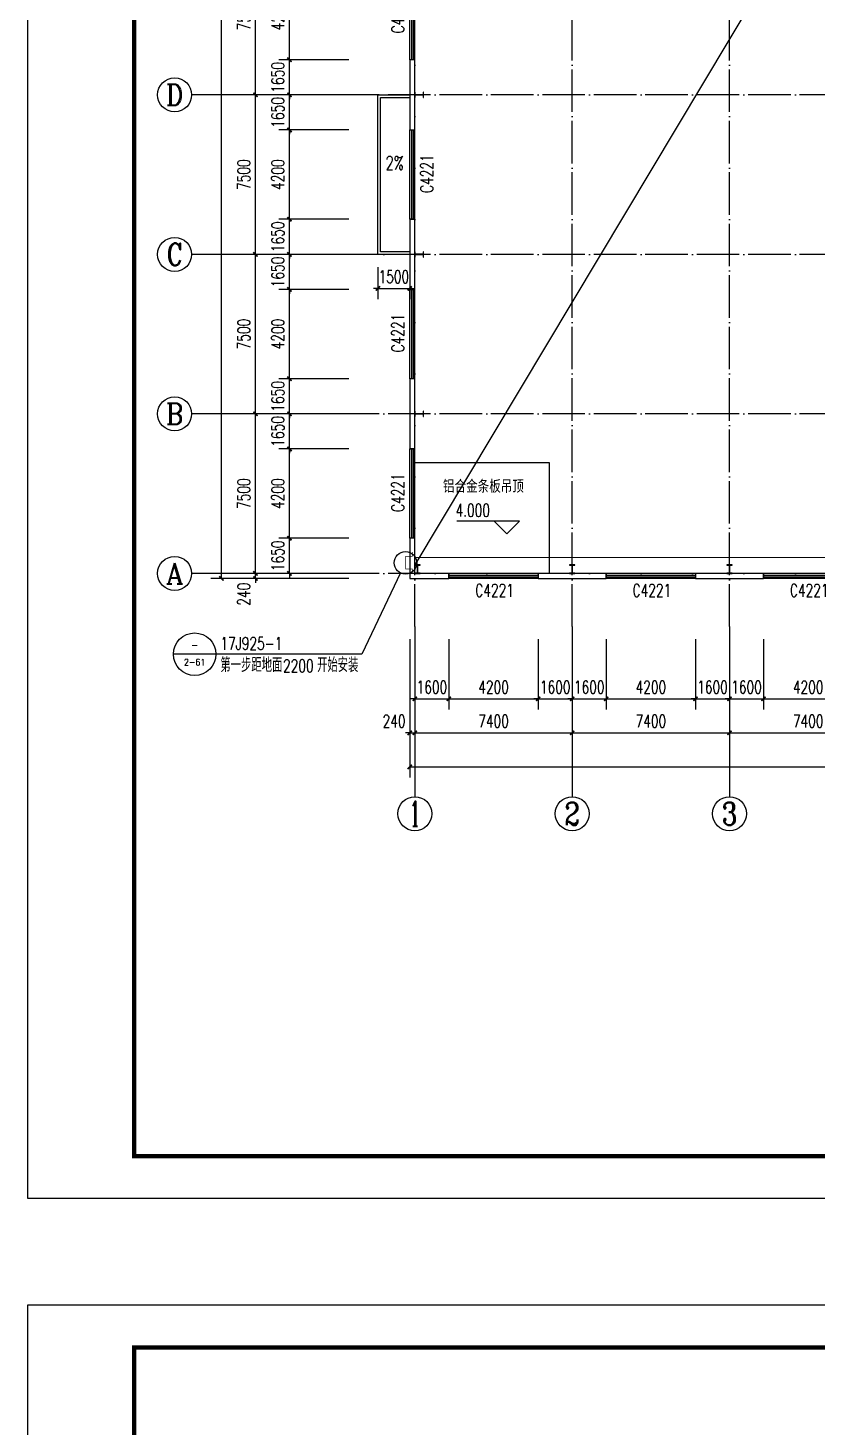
# Model space of a CAD drawing. Extents: x 13276711 to 13543385, y -848943 to -68012.
# Drawn here: x 13328185 to 13365302, y -453583 to -387798 of the extents above; entities that cross this region are included whole.
import ezdxf
from ezdxf.enums import TextEntityAlignment as Align

# ---------------------------------------------------------------- set-up
doc = ezdxf.new("R2010")
doc.units = 0
doc.header["$LTSCALE"] = 1000
doc.header["$MEASUREMENT"] = 0
doc.linetypes.add('DASH', pattern=[0.35, 0.25, -0.1])
doc.linetypes.add('DOTE', pattern=[2.42, 2, -0.2, 0.02, -0.2])
for name, color, linetype in [('AXIS', 3, 'Continuous'), ('AXIS_TEXT', 7, 'Continuous'), ('COLUMN', 2, 'Continuous'), ('DIM_ELEV', 3, 'Continuous'), ('DIM_LEAD', 3, 'Continuous'), ('DIM_SYMB', 3, 'Continuous'), ('DOTE', 1, 'DOTE'), ('PUB_DIM', 3, 'Continuous'), ('PUB_TEXT', 7, 'Continuous'), ('TK', 4, 'Continuous'), ('WALL-PARAPET', 6, 'Continuous'), ('WINDOW', 4, 'Continuous'), ('WINDOW_TEXT', 7, 'Continuous')]:
    doc.layers.add(name, color=color, linetype=linetype)
doc.styles.add('_TCH_AXIS', font='COMPLEX', dxfattribs={"bigfont": 'GBCBIG'})
doc.styles.add('_TCH_DIM', font='SIMPLEX', dxfattribs={"bigfont": 'GBCBIG'})
doc.styles.add('_TCH_DIM_T3', font='SIMPLEX', dxfattribs={"width": 0.705882, "bigfont": 'GBCBIG'})
doc.styles.add('_TCH_WINDOW', font='SIMPLEX', dxfattribs={"height": 3.5, "bigfont": 'GBCBIG'})
doc.styles.add('COMPLEX', font='COMPLEX')
doc.styles.add('TK-LG-B', font='', dxfattribs={"width": 0.75})
doc.styles.get('TK-LG-B').set_extended_font_data('SimSun')
doc.dimstyles.new('_TCH_ARCH&&200', dxfattribs={"dimtxt": 595, "dimasz": 200, "dimexe": 500, "dimexo": 600, "dimgap": 252.5, "dimtad": 1, "dimdec": 0, "dimzin": 0, "dimdsep": 46, "dimtxsty": '_TCH_DIM_T3', "dimblk": 'ARCHTICK', "dimcen": 0.09, "dimclrt": 7, "dimazin": 2, "dimtfac": 1, "dimtdec": 0, "dimtix": 1, "dimtmove": 2, "dimatfit": 3, "dimfxl": 0, "dimtolj": 1, "dimtzin": 0, "dimarcsym": 0})

# ---------------------------------------------------------------- blocks, each defined once
blk = doc.blocks.new('A$C797E1D2B')
at = {"layer": 'COLUMN'}
h = blk.add_hatch(color=256, dxfattribs=at)
h.paths.add_polyline_path([(125, 400), (250, 400), (250, 388), (130, 388), (130, 200), (125, 200)])
h.paths.add_polyline_path([(0, 400), (125, 400), (125, 200), (120, 200), (120, 388), (0, 388)])
h.paths.add_polyline_path([(0, 12), (120, 12), (120, 200), (125, 200), (125, 0), (0, 0)])
h.paths.add_polyline_path([(125, 200), (130, 200), (130, 12), (250, 12), (250, 0), (125, 0)])
blk.add_lwpolyline([(250, 0), (250, 12), (130, 12), (130, 388), (250, 388), (250, 400), (0, 400), (0, 388), (120, 388), (120, 12), (0, 12), (0, 0)], close=True, dxfattribs=at)
blk = doc.blocks.new('GeYuanFrame_77864667', base_point=(20.09, 4.53))
at = {"layer": 'TK'}
blk.add_lwpolyline([(20.09, 4.53), (20.09, 598.53), (1071.09, 598.53), (1071.09, 4.53)], close=True, dxfattribs=at)
at = {"layer": 'TK', "const_width": 1}
blk.add_lwpolyline([(45.09, 588.53), (1061.09, 588.53), (1061.09, 14.53), (45.09, 14.53)], close=True, dxfattribs=at)
blk = doc.blocks.new('GeYuanFrame_38556713', base_point=(20.09, 4.53))
at = {"layer": 'TK'}
blk.add_lwpolyline([(20.09, 4.53), (20.09, 598.53), (1071.09, 598.53), (1071.09, 4.53)], close=True, dxfattribs=at)
at = {"layer": 'TK', "const_width": 1}
blk.add_lwpolyline([(45.09, 588.53), (1061.09, 588.53), (1061.09, 14.53), (45.09, 14.53)], close=True, dxfattribs=at)
blk = doc.blocks.new('$TCHSYS$WIN2D')
for p, q in [((-0.5, 0.5), (0.5, 0.5)), ((-0.5, 0.5), (-0.5, -0.5)), ((0.5, 0.5), (0.5, -0.5)), ((0.5, 0.167), (-0.5, 0.167)), ((0.5, -0.167), (-0.5, -0.167)), ((-0.5, -0.5), (0.5, -0.5))]:
    blk.add_line(p, q)
blk = doc.blocks.new('_AXISO')
blk.add_circle((0, 0), 0.5)
at = {"layer": 'AXIS_TEXT', "style": 'COMPLEX', "width": 1.041667}
blk.add_attdef('A', text='', height=0.56, dxfattribs=at).set_placement((-0.25, -0.28), (0.25, -0.28), align=Align.FIT)
blk = doc.blocks.new('_ArchTick')
at = {"color": 0, "linetype": 'ByBlock', "const_width": 0.4}
blk.add_lwpolyline([(-0.5, -0.5), (0.5, 0.5)], dxfattribs=at)
blk = doc.blocks.new('*D172')
at = {"layer": 'AXIS', "color": 0, "lineweight": -2}
for p, q in [((13346145, -416543), (13346145, -423043)), ((13509425, -416543), (13509425, -423043)), ((13346145, -422543), (13509425, -422543))]:
    blk.add_line(p, q, dxfattribs=at)
at = {"layer": 'Defpoints', "color": 0}
for p in [(13346145, -415943), (13509425, -415943), (13509425, -422543)]:
    blk.add_point(p, dxfattribs=at)
at = {"layer": 'AXIS', "color": 0, "lineweight": -2, "xscale": 200, "yscale": 200, "zscale": 200, "rotation": 180}
blk.add_blockref('_ArchTick', (13346145, -422543), dxfattribs=at)
at = {"layer": 'AXIS', "color": 0, "lineweight": -2, "xscale": 200, "yscale": 200, "zscale": 200}
blk.add_blockref('_ArchTick', (13509425, -422543), dxfattribs=at)
at = {"layer": 'AXIS', "color": 7, "insert": (13427785, -421993), "char_height": 595, "attachment_point": 5, "style": '_TCH_DIM_T3'}
blk.add_mtext('\\A1;163280', dxfattribs=at)
blk = doc.blocks.new('*D173')
at = {"layer": 'AXIS', "color": 0, "lineweight": -2}
for p, q in [((13346145, -416543), (13346145, -421443)), ((13346385, -416543), (13346385, -421443)), ((13346145, -420943), (13345945, -420943)), ((13346145, -420943), (13346385, -420943)), ((13346385, -420943), (13346585, -420943))]:
    blk.add_line(p, q, dxfattribs=at)
at = {"layer": 'Defpoints', "color": 0}
for p in [(13346145, -415943), (13346385, -415943), (13346385, -420943)]:
    blk.add_point(p, dxfattribs=at)
at = {"layer": 'AXIS', "color": 0, "lineweight": -2, "xscale": 200, "yscale": 200, "zscale": 200}
blk.add_blockref('_ArchTick', (13346145, -420943), dxfattribs=at)
at = {"layer": 'AXIS', "color": 0, "lineweight": -2, "xscale": 200, "yscale": 200, "zscale": 200, "rotation": 180}
blk.add_blockref('_ArchTick', (13346385, -420943), dxfattribs=at)
at = {"layer": 'AXIS', "color": 7, "insert": (13345405, -420393), "char_height": 595, "attachment_point": 5, "style": '_TCH_DIM_T3'}
blk.add_mtext('\\A1;240', dxfattribs=at)
blk = doc.blocks.new('*D174')
at = {"layer": 'AXIS', "color": 0, "lineweight": -2}
for p, q in [((13346385, -416543), (13346385, -421443)), ((13353785, -416543), (13353785, -421443)), ((13346385, -420943), (13353785, -420943))]:
    blk.add_line(p, q, dxfattribs=at)
at = {"layer": 'Defpoints', "color": 0}
for p in [(13346385, -415943), (13353785, -415943), (13353785, -420943)]:
    blk.add_point(p, dxfattribs=at)
at = {"layer": 'AXIS', "color": 0, "lineweight": -2, "xscale": 200, "yscale": 200, "zscale": 200, "rotation": 180}
blk.add_blockref('_ArchTick', (13346385, -420943), dxfattribs=at)
at = {"layer": 'AXIS', "color": 0, "lineweight": -2, "xscale": 200, "yscale": 200, "zscale": 200}
blk.add_blockref('_ArchTick', (13353785, -420943), dxfattribs=at)
at = {"layer": 'AXIS', "color": 7, "insert": (13350085, -420393), "char_height": 595, "attachment_point": 5, "style": '_TCH_DIM_T3'}
blk.add_mtext('\\A1;7400', dxfattribs=at)
blk = doc.blocks.new('*D175')
at = {"layer": 'AXIS', "color": 0, "lineweight": -2}
for p, q in [((13353785, -416543), (13353785, -421443)), ((13361185, -416543), (13361185, -421443)), ((13353785, -420943), (13361185, -420943))]:
    blk.add_line(p, q, dxfattribs=at)
at = {"layer": 'Defpoints', "color": 0}
for p in [(13353785, -415943), (13361185, -415943), (13361185, -420943)]:
    blk.add_point(p, dxfattribs=at)
at = {"layer": 'AXIS', "color": 0, "lineweight": -2, "xscale": 200, "yscale": 200, "zscale": 200, "rotation": 180}
blk.add_blockref('_ArchTick', (13353785, -420943), dxfattribs=at)
at = {"layer": 'AXIS', "color": 0, "lineweight": -2, "xscale": 200, "yscale": 200, "zscale": 200}
blk.add_blockref('_ArchTick', (13361185, -420943), dxfattribs=at)
at = {"layer": 'AXIS', "color": 7, "insert": (13357485, -420393), "char_height": 595, "attachment_point": 5, "style": '_TCH_DIM_T3'}
blk.add_mtext('\\A1;7400', dxfattribs=at)
blk = doc.blocks.new('*D176')
at = {"layer": 'AXIS', "color": 0, "lineweight": -2}
for p, q in [((13361185, -416543), (13361185, -421443)), ((13368585, -416543), (13368585, -421443)), ((13361185, -420943), (13368585, -420943))]:
    blk.add_line(p, q, dxfattribs=at)
at = {"layer": 'Defpoints', "color": 0}
for p in [(13361185, -415943), (13368585, -415943), (13368585, -420943)]:
    blk.add_point(p, dxfattribs=at)
at = {"layer": 'AXIS', "color": 0, "lineweight": -2, "xscale": 200, "yscale": 200, "zscale": 200, "rotation": 180}
blk.add_blockref('_ArchTick', (13361185, -420943), dxfattribs=at)
at = {"layer": 'AXIS', "color": 0, "lineweight": -2, "xscale": 200, "yscale": 200, "zscale": 200}
blk.add_blockref('_ArchTick', (13368585, -420943), dxfattribs=at)
at = {"layer": 'AXIS', "color": 7, "insert": (13364885, -420393), "char_height": 595, "attachment_point": 5, "style": '_TCH_DIM_T3'}
blk.add_mtext('\\A1;7400', dxfattribs=at)
blk = doc.blocks.new('*D197')
at = {"layer": 'AXIS', "color": 0, "lineweight": -2}
for p, q in [((13343285, -353203), (13336785, -353203)), ((13337285, -413683), (13337285, -353203)), ((13343285, -413683), (13336785, -413683))]:
    blk.add_line(p, q, dxfattribs=at)
at = {"layer": 'Defpoints', "color": 0}
for p in [(13337285, -353203), (13343885, -353203), (13343885, -413683)]:
    blk.add_point(p, dxfattribs=at)
at = {"layer": 'AXIS', "color": 0, "lineweight": -2, "xscale": 200, "yscale": 200, "zscale": 200}
for p, rotation in [((13337285, -353203), 90), ((13337285, -413683), 270)]:
    blk.add_blockref('_ArchTick', p, dxfattribs=dict(at, rotation=rotation))
at = {"layer": 'AXIS', "color": 7, "insert": (13336735, -383443), "char_height": 595, "attachment_point": 5, "rotation": 90, "style": '_TCH_DIM_T3'}
blk.add_mtext('\\A1;60480', dxfattribs=at)
blk = doc.blocks.new('*D198')
at = {"layer": 'AXIS', "color": 0, "lineweight": -2}
for p, q in [((13343285, -413443), (13338385, -413443)), ((13343285, -413683), (13338385, -413683)), ((13338885, -413443), (13338885, -413243)), ((13338885, -413683), (13338885, -413443)), ((13338885, -413683), (13338885, -413883))]:
    blk.add_line(p, q, dxfattribs=at)
at = {"layer": 'Defpoints', "color": 0}
for p in [(13338885, -413443), (13343885, -413443), (13343885, -413683)]:
    blk.add_point(p, dxfattribs=at)
at = {"layer": 'AXIS', "color": 0, "lineweight": -2, "xscale": 200, "yscale": 200, "zscale": 200}
for p, rotation in [((13338885, -413443), 270), ((13338885, -413683), 90)]:
    blk.add_blockref('_ArchTick', p, dxfattribs=dict(at, rotation=rotation))
at = {"layer": 'AXIS', "color": 7, "insert": (13338335, -414423), "char_height": 595, "attachment_point": 5, "rotation": 90, "style": '_TCH_DIM_T3'}
blk.add_mtext('\\A1;240', dxfattribs=at)
blk = doc.blocks.new('*D199')
at = {"layer": 'AXIS', "color": 0, "lineweight": -2}
for p, q in [((13343285, -405943), (13338385, -405943)), ((13338885, -413443), (13338885, -405943)), ((13343285, -413443), (13338385, -413443))]:
    blk.add_line(p, q, dxfattribs=at)
at = {"layer": 'Defpoints', "color": 0}
for p in [(13338885, -405943), (13343885, -405943), (13343885, -413443)]:
    blk.add_point(p, dxfattribs=at)
at = {"layer": 'AXIS', "color": 0, "lineweight": -2, "xscale": 200, "yscale": 200, "zscale": 200}
for p, rotation in [((13338885, -405943), 90), ((13338885, -413443), 270)]:
    blk.add_blockref('_ArchTick', p, dxfattribs=dict(at, rotation=rotation))
at = {"layer": 'AXIS', "color": 7, "insert": (13338335, -409693), "char_height": 595, "attachment_point": 5, "rotation": 90, "style": '_TCH_DIM_T3'}
blk.add_mtext('\\A1;7500', dxfattribs=at)
blk = doc.blocks.new('*D200')
at = {"layer": 'AXIS', "color": 0, "lineweight": -2}
for p, q in [((13343285, -398443), (13338385, -398443)), ((13338885, -405943), (13338885, -398443)), ((13343285, -405943), (13338385, -405943))]:
    blk.add_line(p, q, dxfattribs=at)
at = {"layer": 'Defpoints', "color": 0}
for p in [(13338885, -398443), (13343885, -398443), (13343885, -405943)]:
    blk.add_point(p, dxfattribs=at)
at = {"layer": 'AXIS', "color": 0, "lineweight": -2, "xscale": 200, "yscale": 200, "zscale": 200}
for p, rotation in [((13338885, -398443), 90), ((13338885, -405943), 270)]:
    blk.add_blockref('_ArchTick', p, dxfattribs=dict(at, rotation=rotation))
at = {"layer": 'AXIS', "color": 7, "insert": (13338335, -402193), "char_height": 595, "attachment_point": 5, "rotation": 90, "style": '_TCH_DIM_T3'}
blk.add_mtext('\\A1;7500', dxfattribs=at)
blk = doc.blocks.new('*D201')
at = {"layer": 'AXIS', "color": 0, "lineweight": -2}
for p, q in [((13343285, -390943), (13338385, -390943)), ((13338885, -398443), (13338885, -390943)), ((13343285, -398443), (13338385, -398443))]:
    blk.add_line(p, q, dxfattribs=at)
at = {"layer": 'Defpoints', "color": 0}
for p in [(13338885, -390943), (13343885, -390943), (13343885, -398443)]:
    blk.add_point(p, dxfattribs=at)
at = {"layer": 'AXIS', "color": 0, "lineweight": -2, "xscale": 200, "yscale": 200, "zscale": 200}
for p, rotation in [((13338885, -390943), 90), ((13338885, -398443), 270)]:
    blk.add_blockref('_ArchTick', p, dxfattribs=dict(at, rotation=rotation))
at = {"layer": 'AXIS', "color": 7, "insert": (13338335, -394693), "char_height": 595, "attachment_point": 5, "rotation": 90, "style": '_TCH_DIM_T3'}
blk.add_mtext('\\A1;7500', dxfattribs=at)
blk = doc.blocks.new('*D202')
at = {"layer": 'AXIS', "color": 0, "lineweight": -2}
for p, q in [((13343285, -383443), (13338385, -383443)), ((13338885, -390943), (13338885, -383443)), ((13343285, -390943), (13338385, -390943))]:
    blk.add_line(p, q, dxfattribs=at)
at = {"layer": 'Defpoints', "color": 0}
for p in [(13338885, -383443), (13343885, -383443), (13343885, -390943)]:
    blk.add_point(p, dxfattribs=at)
at = {"layer": 'AXIS', "color": 0, "lineweight": -2, "xscale": 200, "yscale": 200, "zscale": 200}
for p, rotation in [((13338885, -383443), 90), ((13338885, -390943), 270)]:
    blk.add_blockref('_ArchTick', p, dxfattribs=dict(at, rotation=rotation))
at = {"layer": 'AXIS', "color": 7, "insert": (13338335, -387193), "char_height": 595, "attachment_point": 5, "rotation": 90, "style": '_TCH_DIM_T3'}
blk.add_mtext('\\A1;7500', dxfattribs=at)
blk = doc.blocks.new('*D504')
at = {"layer": 'Defpoints', "color": 0}
for p in [(13346385, -415943), (13347985, -415943), (13347985, -419343)]:
    blk.add_point(p, dxfattribs=at)
at = {"layer": 'PUB_DIM', "color": 0, "lineweight": -2}
for p, q in [((13346385, -416543), (13346385, -419843)), ((13347985, -416543), (13347985, -419843)), ((13346385, -419343), (13346185, -419343)), ((13346385, -419343), (13347985, -419343)), ((13347985, -419343), (13348185, -419343))]:
    blk.add_line(p, q, dxfattribs=at)
at = {"layer": 'PUB_DIM', "color": 0, "lineweight": -2, "xscale": 200, "yscale": 200, "zscale": 200}
blk.add_blockref('_ArchTick', (13346385, -419343), dxfattribs=at)
at = {"layer": 'PUB_DIM', "color": 0, "lineweight": -2, "xscale": 200, "yscale": 200, "zscale": 200, "rotation": 180}
blk.add_blockref('_ArchTick', (13347985, -419343), dxfattribs=at)
at = {"layer": 'PUB_DIM', "color": 7, "insert": (13347185, -418793), "char_height": 595, "attachment_point": 5, "style": '_TCH_DIM_T3'}
blk.add_mtext('\\A1;1600', dxfattribs=at)
blk = doc.blocks.new('*D505')
at = {"layer": 'Defpoints', "color": 0}
for p in [(13347985, -415943), (13352185, -415943), (13352185, -419343)]:
    blk.add_point(p, dxfattribs=at)
at = {"layer": 'PUB_DIM', "color": 0, "lineweight": -2}
for p, q in [((13347985, -416543), (13347985, -419843)), ((13352185, -416543), (13352185, -419843)), ((13347985, -419343), (13352185, -419343))]:
    blk.add_line(p, q, dxfattribs=at)
at = {"layer": 'PUB_DIM', "color": 0, "lineweight": -2, "xscale": 200, "yscale": 200, "zscale": 200, "rotation": 180}
blk.add_blockref('_ArchTick', (13347985, -419343), dxfattribs=at)
at = {"layer": 'PUB_DIM', "color": 0, "lineweight": -2, "xscale": 200, "yscale": 200, "zscale": 200}
blk.add_blockref('_ArchTick', (13352185, -419343), dxfattribs=at)
at = {"layer": 'PUB_DIM', "color": 7, "insert": (13350085, -418793), "char_height": 595, "attachment_point": 5, "style": '_TCH_DIM_T3'}
blk.add_mtext('\\A1;4200', dxfattribs=at)
blk = doc.blocks.new('*D506')
at = {"layer": 'Defpoints', "color": 0}
for p in [(13352185, -415943), (13353785, -415943), (13353785, -419343)]:
    blk.add_point(p, dxfattribs=at)
at = {"layer": 'PUB_DIM', "color": 0, "lineweight": -2}
for p, q in [((13352185, -416543), (13352185, -419843)), ((13353785, -416543), (13353785, -419843)), ((13352185, -419343), (13351985, -419343)), ((13352185, -419343), (13353785, -419343)), ((13353785, -419343), (13353985, -419343))]:
    blk.add_line(p, q, dxfattribs=at)
at = {"layer": 'PUB_DIM', "color": 0, "lineweight": -2, "xscale": 200, "yscale": 200, "zscale": 200}
blk.add_blockref('_ArchTick', (13352185, -419343), dxfattribs=at)
at = {"layer": 'PUB_DIM', "color": 0, "lineweight": -2, "xscale": 200, "yscale": 200, "zscale": 200, "rotation": 180}
blk.add_blockref('_ArchTick', (13353785, -419343), dxfattribs=at)
at = {"layer": 'PUB_DIM', "color": 7, "insert": (13352985, -418793), "char_height": 595, "attachment_point": 5, "style": '_TCH_DIM_T3'}
blk.add_mtext('\\A1;1600', dxfattribs=at)
blk = doc.blocks.new('*D507')
at = {"layer": 'Defpoints', "color": 0}
for p in [(13353785, -415943), (13355385, -415943), (13355385, -419343)]:
    blk.add_point(p, dxfattribs=at)
at = {"layer": 'PUB_DIM', "color": 0, "lineweight": -2}
for p, q in [((13353785, -416543), (13353785, -419843)), ((13355385, -416543), (13355385, -419843)), ((13353785, -419343), (13353585, -419343)), ((13353785, -419343), (13355385, -419343)), ((13355385, -419343), (13355585, -419343))]:
    blk.add_line(p, q, dxfattribs=at)
at = {"layer": 'PUB_DIM', "color": 0, "lineweight": -2, "xscale": 200, "yscale": 200, "zscale": 200}
blk.add_blockref('_ArchTick', (13353785, -419343), dxfattribs=at)
at = {"layer": 'PUB_DIM', "color": 0, "lineweight": -2, "xscale": 200, "yscale": 200, "zscale": 200, "rotation": 180}
blk.add_blockref('_ArchTick', (13355385, -419343), dxfattribs=at)
at = {"layer": 'PUB_DIM', "color": 7, "insert": (13354585, -418793), "char_height": 595, "attachment_point": 5, "style": '_TCH_DIM_T3'}
blk.add_mtext('\\A1;1600', dxfattribs=at)
blk = doc.blocks.new('*D508')
at = {"layer": 'Defpoints', "color": 0}
for p in [(13355385, -415943), (13359585, -415943), (13359585, -419343)]:
    blk.add_point(p, dxfattribs=at)
at = {"layer": 'PUB_DIM', "color": 0, "lineweight": -2}
for p, q in [((13355385, -416543), (13355385, -419843)), ((13359585, -416543), (13359585, -419843)), ((13355385, -419343), (13359585, -419343))]:
    blk.add_line(p, q, dxfattribs=at)
at = {"layer": 'PUB_DIM', "color": 0, "lineweight": -2, "xscale": 200, "yscale": 200, "zscale": 200, "rotation": 180}
blk.add_blockref('_ArchTick', (13355385, -419343), dxfattribs=at)
at = {"layer": 'PUB_DIM', "color": 0, "lineweight": -2, "xscale": 200, "yscale": 200, "zscale": 200}
blk.add_blockref('_ArchTick', (13359585, -419343), dxfattribs=at)
at = {"layer": 'PUB_DIM', "color": 7, "insert": (13357485, -418793), "char_height": 595, "attachment_point": 5, "style": '_TCH_DIM_T3'}
blk.add_mtext('\\A1;4200', dxfattribs=at)
blk = doc.blocks.new('*D509')
at = {"layer": 'Defpoints', "color": 0}
for p in [(13359585, -415943), (13361185, -415943), (13361185, -419343)]:
    blk.add_point(p, dxfattribs=at)
at = {"layer": 'PUB_DIM', "color": 0, "lineweight": -2}
for p, q in [((13359585, -416543), (13359585, -419843)), ((13361185, -416543), (13361185, -419843)), ((13359585, -419343), (13359385, -419343)), ((13359585, -419343), (13361185, -419343)), ((13361185, -419343), (13361385, -419343))]:
    blk.add_line(p, q, dxfattribs=at)
at = {"layer": 'PUB_DIM', "color": 0, "lineweight": -2, "xscale": 200, "yscale": 200, "zscale": 200}
blk.add_blockref('_ArchTick', (13359585, -419343), dxfattribs=at)
at = {"layer": 'PUB_DIM', "color": 0, "lineweight": -2, "xscale": 200, "yscale": 200, "zscale": 200, "rotation": 180}
blk.add_blockref('_ArchTick', (13361185, -419343), dxfattribs=at)
at = {"layer": 'PUB_DIM', "color": 7, "insert": (13360385, -418793), "char_height": 595, "attachment_point": 5, "style": '_TCH_DIM_T3'}
blk.add_mtext('\\A1;1600', dxfattribs=at)
blk = doc.blocks.new('*D510')
at = {"layer": 'Defpoints', "color": 0}
for p in [(13361185, -415943), (13362785, -415943), (13362785, -419343)]:
    blk.add_point(p, dxfattribs=at)
at = {"layer": 'PUB_DIM', "color": 0, "lineweight": -2}
for p, q in [((13361185, -416543), (13361185, -419843)), ((13362785, -416543), (13362785, -419843)), ((13361185, -419343), (13360985, -419343)), ((13361185, -419343), (13362785, -419343)), ((13362785, -419343), (13362985, -419343))]:
    blk.add_line(p, q, dxfattribs=at)
at = {"layer": 'PUB_DIM', "color": 0, "lineweight": -2, "xscale": 200, "yscale": 200, "zscale": 200}
blk.add_blockref('_ArchTick', (13361185, -419343), dxfattribs=at)
at = {"layer": 'PUB_DIM', "color": 0, "lineweight": -2, "xscale": 200, "yscale": 200, "zscale": 200, "rotation": 180}
blk.add_blockref('_ArchTick', (13362785, -419343), dxfattribs=at)
at = {"layer": 'PUB_DIM', "color": 7, "insert": (13361985, -418793), "char_height": 595, "attachment_point": 5, "style": '_TCH_DIM_T3'}
blk.add_mtext('\\A1;1600', dxfattribs=at)
blk = doc.blocks.new('*D511')
at = {"layer": 'Defpoints', "color": 0}
for p in [(13362785, -415943), (13366985, -415943), (13366985, -419343)]:
    blk.add_point(p, dxfattribs=at)
at = {"layer": 'PUB_DIM', "color": 0, "lineweight": -2}
for p, q in [((13362785, -416543), (13362785, -419843)), ((13366985, -416543), (13366985, -419843)), ((13362785, -419343), (13366985, -419343))]:
    blk.add_line(p, q, dxfattribs=at)
at = {"layer": 'PUB_DIM', "color": 0, "lineweight": -2, "xscale": 200, "yscale": 200, "zscale": 200, "rotation": 180}
blk.add_blockref('_ArchTick', (13362785, -419343), dxfattribs=at)
at = {"layer": 'PUB_DIM', "color": 0, "lineweight": -2, "xscale": 200, "yscale": 200, "zscale": 200}
blk.add_blockref('_ArchTick', (13366985, -419343), dxfattribs=at)
at = {"layer": 'PUB_DIM', "color": 7, "insert": (13364885, -418793), "char_height": 595, "attachment_point": 5, "style": '_TCH_DIM_T3'}
blk.add_mtext('\\A1;4200', dxfattribs=at)
blk = doc.blocks.new('*D594')
at = {"layer": 'Defpoints', "color": 0}
for p in [(13340485, -411793), (13343885, -411793), (13343885, -413443)]:
    blk.add_point(p, dxfattribs=at)
at = {"layer": 'PUB_DIM', "color": 0, "lineweight": -2}
for p, q in [((13343285, -411793), (13339985, -411793)), ((13340485, -411793), (13340485, -411593)), ((13340485, -413443), (13340485, -411793)), ((13343285, -413443), (13339985, -413443)), ((13340485, -413443), (13340485, -413643))]:
    blk.add_line(p, q, dxfattribs=at)
at = {"layer": 'PUB_DIM', "color": 0, "lineweight": -2, "xscale": 200, "yscale": 200, "zscale": 200}
for p, rotation in [((13340485, -411793), 270), ((13340485, -413443), 90)]:
    blk.add_blockref('_ArchTick', p, dxfattribs=dict(at, rotation=rotation))
at = {"layer": 'PUB_DIM', "color": 7, "insert": (13339935, -412618), "char_height": 595, "attachment_point": 5, "rotation": 90, "style": '_TCH_DIM_T3'}
blk.add_mtext('\\A1;1650', dxfattribs=at)
blk = doc.blocks.new('*D595')
at = {"layer": 'Defpoints', "color": 0}
for p in [(13340485, -407593), (13343885, -407593), (13343885, -411793)]:
    blk.add_point(p, dxfattribs=at)
at = {"layer": 'PUB_DIM', "color": 0, "lineweight": -2}
for p, q in [((13343285, -407593), (13339985, -407593)), ((13340485, -411793), (13340485, -407593)), ((13343285, -411793), (13339985, -411793))]:
    blk.add_line(p, q, dxfattribs=at)
at = {"layer": 'PUB_DIM', "color": 0, "lineweight": -2, "xscale": 200, "yscale": 200, "zscale": 200}
for p, rotation in [((13340485, -407593), 90), ((13340485, -411793), 270)]:
    blk.add_blockref('_ArchTick', p, dxfattribs=dict(at, rotation=rotation))
at = {"layer": 'PUB_DIM', "color": 7, "insert": (13339935, -409693), "char_height": 595, "attachment_point": 5, "rotation": 90, "style": '_TCH_DIM_T3'}
blk.add_mtext('\\A1;4200', dxfattribs=at)
blk = doc.blocks.new('*D596')
at = {"layer": 'Defpoints', "color": 0}
for p in [(13340485, -405943), (13343885, -405943), (13343885, -407593)]:
    blk.add_point(p, dxfattribs=at)
at = {"layer": 'PUB_DIM', "color": 0, "lineweight": -2}
for p, q in [((13340485, -405943), (13340485, -405743)), ((13343285, -405943), (13339985, -405943)), ((13340485, -407593), (13340485, -405943)), ((13343285, -407593), (13339985, -407593)), ((13340485, -407593), (13340485, -407793))]:
    blk.add_line(p, q, dxfattribs=at)
at = {"layer": 'PUB_DIM', "color": 0, "lineweight": -2, "xscale": 200, "yscale": 200, "zscale": 200}
for p, rotation in [((13340485, -405943), 270), ((13340485, -407593), 90)]:
    blk.add_blockref('_ArchTick', p, dxfattribs=dict(at, rotation=rotation))
at = {"layer": 'PUB_DIM', "color": 7, "insert": (13339935, -406768), "char_height": 595, "attachment_point": 5, "rotation": 90, "style": '_TCH_DIM_T3'}
blk.add_mtext('\\A1;1650', dxfattribs=at)
blk = doc.blocks.new('*D597')
at = {"layer": 'Defpoints', "color": 0}
for p in [(13340485, -404293), (13343885, -404293), (13343885, -405943)]:
    blk.add_point(p, dxfattribs=at)
at = {"layer": 'PUB_DIM', "color": 0, "lineweight": -2}
for p, q in [((13343285, -404293), (13339985, -404293)), ((13340485, -404293), (13340485, -404093)), ((13340485, -405943), (13340485, -404293)), ((13343285, -405943), (13339985, -405943)), ((13340485, -405943), (13340485, -406143))]:
    blk.add_line(p, q, dxfattribs=at)
at = {"layer": 'PUB_DIM', "color": 0, "lineweight": -2, "xscale": 200, "yscale": 200, "zscale": 200}
for p, rotation in [((13340485, -404293), 270), ((13340485, -405943), 90)]:
    blk.add_blockref('_ArchTick', p, dxfattribs=dict(at, rotation=rotation))
at = {"layer": 'PUB_DIM', "color": 7, "insert": (13339935, -405118), "char_height": 595, "attachment_point": 5, "rotation": 90, "style": '_TCH_DIM_T3'}
blk.add_mtext('\\A1;1650', dxfattribs=at)
blk = doc.blocks.new('*D598')
at = {"layer": 'Defpoints', "color": 0}
for p in [(13340485, -400093), (13343885, -400093), (13343885, -404293)]:
    blk.add_point(p, dxfattribs=at)
at = {"layer": 'PUB_DIM', "color": 0, "lineweight": -2}
for p, q in [((13343285, -400093), (13339985, -400093)), ((13340485, -404293), (13340485, -400093)), ((13343285, -404293), (13339985, -404293))]:
    blk.add_line(p, q, dxfattribs=at)
at = {"layer": 'PUB_DIM', "color": 0, "lineweight": -2, "xscale": 200, "yscale": 200, "zscale": 200}
for p, rotation in [((13340485, -400093), 90), ((13340485, -404293), 270)]:
    blk.add_blockref('_ArchTick', p, dxfattribs=dict(at, rotation=rotation))
at = {"layer": 'PUB_DIM', "color": 7, "insert": (13339935, -402193), "char_height": 595, "attachment_point": 5, "rotation": 90, "style": '_TCH_DIM_T3'}
blk.add_mtext('\\A1;4200', dxfattribs=at)
blk = doc.blocks.new('*D599')
at = {"layer": 'Defpoints', "color": 0}
for p in [(13340485, -398443), (13343885, -398443), (13343885, -400093)]:
    blk.add_point(p, dxfattribs=at)
at = {"layer": 'PUB_DIM', "color": 0, "lineweight": -2}
for p, q in [((13343285, -398443), (13339985, -398443)), ((13340485, -398443), (13340485, -398243)), ((13340485, -400093), (13340485, -398443)), ((13343285, -400093), (13339985, -400093)), ((13340485, -400093), (13340485, -400293))]:
    blk.add_line(p, q, dxfattribs=at)
at = {"layer": 'PUB_DIM', "color": 0, "lineweight": -2, "xscale": 200, "yscale": 200, "zscale": 200}
for p, rotation in [((13340485, -398443), 270), ((13340485, -400093), 90)]:
    blk.add_blockref('_ArchTick', p, dxfattribs=dict(at, rotation=rotation))
at = {"layer": 'PUB_DIM', "color": 7, "insert": (13339935, -399268), "char_height": 595, "attachment_point": 5, "rotation": 90, "style": '_TCH_DIM_T3'}
blk.add_mtext('\\A1;1650', dxfattribs=at)
blk = doc.blocks.new('*D600')
at = {"layer": 'Defpoints', "color": 0}
for p in [(13340485, -396793), (13343885, -396793), (13343885, -398443)]:
    blk.add_point(p, dxfattribs=at)
at = {"layer": 'PUB_DIM', "color": 0, "lineweight": -2}
for p, q in [((13340485, -396793), (13340485, -396593)), ((13343285, -396793), (13339985, -396793)), ((13340485, -398443), (13340485, -396793)), ((13343285, -398443), (13339985, -398443)), ((13340485, -398443), (13340485, -398643))]:
    blk.add_line(p, q, dxfattribs=at)
at = {"layer": 'PUB_DIM', "color": 0, "lineweight": -2, "xscale": 200, "yscale": 200, "zscale": 200}
for p, rotation in [((13340485, -396793), 270), ((13340485, -398443), 90)]:
    blk.add_blockref('_ArchTick', p, dxfattribs=dict(at, rotation=rotation))
at = {"layer": 'PUB_DIM', "color": 7, "insert": (13339935, -397618), "char_height": 595, "attachment_point": 5, "rotation": 90, "style": '_TCH_DIM_T3'}
blk.add_mtext('\\A1;1650', dxfattribs=at)
blk = doc.blocks.new('*D601')
at = {"layer": 'Defpoints', "color": 0}
for p in [(13340485, -392593), (13343885, -392593), (13343885, -396793)]:
    blk.add_point(p, dxfattribs=at)
at = {"layer": 'PUB_DIM', "color": 0, "lineweight": -2}
for p, q in [((13343285, -392593), (13339985, -392593)), ((13340485, -396793), (13340485, -392593)), ((13343285, -396793), (13339985, -396793))]:
    blk.add_line(p, q, dxfattribs=at)
at = {"layer": 'PUB_DIM', "color": 0, "lineweight": -2, "xscale": 200, "yscale": 200, "zscale": 200}
for p, rotation in [((13340485, -392593), 90), ((13340485, -396793), 270)]:
    blk.add_blockref('_ArchTick', p, dxfattribs=dict(at, rotation=rotation))
at = {"layer": 'PUB_DIM', "color": 7, "insert": (13339935, -394693), "char_height": 595, "attachment_point": 5, "rotation": 90, "style": '_TCH_DIM_T3'}
blk.add_mtext('\\A1;4200', dxfattribs=at)
blk = doc.blocks.new('*D602')
at = {"layer": 'Defpoints', "color": 0}
for p in [(13340485, -390943), (13343885, -390943), (13343885, -392593)]:
    blk.add_point(p, dxfattribs=at)
at = {"layer": 'PUB_DIM', "color": 0, "lineweight": -2}
for p, q in [((13340485, -390943), (13340485, -390743)), ((13343285, -390943), (13339985, -390943)), ((13340485, -392593), (13340485, -390943)), ((13343285, -392593), (13339985, -392593)), ((13340485, -392593), (13340485, -392793))]:
    blk.add_line(p, q, dxfattribs=at)
at = {"layer": 'PUB_DIM', "color": 0, "lineweight": -2, "xscale": 200, "yscale": 200, "zscale": 200}
for p, rotation in [((13340485, -390943), 270), ((13340485, -392593), 90)]:
    blk.add_blockref('_ArchTick', p, dxfattribs=dict(at, rotation=rotation))
at = {"layer": 'PUB_DIM', "color": 7, "insert": (13339935, -391768), "char_height": 595, "attachment_point": 5, "rotation": 90, "style": '_TCH_DIM_T3'}
blk.add_mtext('\\A1;1650', dxfattribs=at)
blk = doc.blocks.new('*D603')
at = {"layer": 'Defpoints', "color": 0}
for p in [(13340485, -389293), (13343885, -389293), (13343885, -390943)]:
    blk.add_point(p, dxfattribs=at)
at = {"layer": 'PUB_DIM', "color": 0, "lineweight": -2}
for p, q in [((13343285, -389293), (13339985, -389293)), ((13340485, -389293), (13340485, -389093)), ((13340485, -390943), (13340485, -389293)), ((13343285, -390943), (13339985, -390943)), ((13340485, -390943), (13340485, -391143))]:
    blk.add_line(p, q, dxfattribs=at)
at = {"layer": 'PUB_DIM', "color": 0, "lineweight": -2, "xscale": 200, "yscale": 200, "zscale": 200}
for p, rotation in [((13340485, -389293), 270), ((13340485, -390943), 90)]:
    blk.add_blockref('_ArchTick', p, dxfattribs=dict(at, rotation=rotation))
at = {"layer": 'PUB_DIM', "color": 7, "insert": (13339935, -390118), "char_height": 595, "attachment_point": 5, "rotation": 90, "style": '_TCH_DIM_T3'}
blk.add_mtext('\\A1;1650', dxfattribs=at)
blk = doc.blocks.new('*D604')
at = {"layer": 'Defpoints', "color": 0}
for p in [(13340485, -385093), (13343885, -385093), (13343885, -389293)]:
    blk.add_point(p, dxfattribs=at)
at = {"layer": 'PUB_DIM', "color": 0, "lineweight": -2}
for p, q in [((13343285, -385093), (13339985, -385093)), ((13340485, -389293), (13340485, -385093)), ((13343285, -389293), (13339985, -389293))]:
    blk.add_line(p, q, dxfattribs=at)
at = {"layer": 'PUB_DIM', "color": 0, "lineweight": -2, "xscale": 200, "yscale": 200, "zscale": 200}
for p, rotation in [((13340485, -385093), 90), ((13340485, -389293), 270)]:
    blk.add_blockref('_ArchTick', p, dxfattribs=dict(at, rotation=rotation))
at = {"layer": 'PUB_DIM', "color": 7, "insert": (13339935, -387193), "char_height": 595, "attachment_point": 5, "rotation": 90, "style": '_TCH_DIM_T3'}
blk.add_mtext('\\A1;4200', dxfattribs=at)
blk = doc.blocks.new('*D701')
at = {"layer": 'Defpoints', "color": 0}
for p in [(13344645, -398443), (13346145, -398443), (13346145, -400043)]:
    blk.add_point(p, dxfattribs=at)
at = {"layer": 'PUB_DIM', "color": 0, "lineweight": -2}
for p, q in [((13344645, -399043), (13344645, -400543)), ((13346145, -399043), (13346145, -400543)), ((13344645, -400043), (13344445, -400043)), ((13344645, -400043), (13346145, -400043)), ((13346145, -400043), (13346345, -400043))]:
    blk.add_line(p, q, dxfattribs=at)
at = {"layer": 'PUB_DIM', "color": 0, "lineweight": -2, "xscale": 200, "yscale": 200, "zscale": 200}
blk.add_blockref('_ArchTick', (13344645, -400043), dxfattribs=at)
at = {"layer": 'PUB_DIM', "color": 0, "lineweight": -2, "xscale": 200, "yscale": 200, "zscale": 200, "rotation": 180}
blk.add_blockref('_ArchTick', (13346145, -400043), dxfattribs=at)
at = {"layer": 'PUB_DIM', "color": 7, "insert": (13345395, -399493), "char_height": 595, "attachment_point": 5, "style": '_TCH_DIM_T3'}
blk.add_mtext('\\A1;1500', dxfattribs=at)

msp = doc.modelspace()

# ---------------------------------------------------------------- linework, layer by layer
at = {"ltscale": 0.5}
for points in [[(13508934.8, -353443.1), (13368584.8, -375943.1), (13346384.8, -413043.1)], [(13346144.8, -398443.1), (13344644.8, -398443.1), (13344644.8, -390943.1), (13346144.8, -390943.1)], [(13346144.8, -398323.1), (13344764.8, -398323.1), (13344764.8, -391063.1), (13346144.8, -391063.1)], [(13346384.8, -408223.1), (13352704.8, -408223.1), (13352704.8, -413443.1)]]:
    msp.add_lwpolyline(points, dxfattribs=at)
at = {"const_width": 30}
msp.add_lwpolyline([(13346264.8, -413443.1), (13346264.8, -413243.1), (13345944.8, -413243.1), (13345944.8, -412643.1), (13346264.8, -412643.1), (13346264.8, -412443.1)], dxfattribs=at)
at = {"linetype": 'DASH', "ltscale": 5, "const_width": 50}
msp.add_lwpolyline([(13509184.8, -412693.1), (13346384.8, -412693.1)], dxfattribs=at)
at = {"layer": 'AXIS'}
for p, q in [((13343884.8, -390943.1), (13335884.8, -390943.1)), ((13343884.8, -398443.1), (13335884.8, -398443.1)), ((13343884.8, -405943.1), (13335884.8, -405943.1)), ((13343884.8, -413443.1), (13335884.8, -413443.1)), ((13346384.8, -415943.1), (13346384.8, -423943.1)), ((13353784.8, -415943.1), (13353784.8, -423943.1)), ((13361184.8, -415943.1), (13361184.8, -423943.1))]:
    msp.add_line(p, q, dxfattribs=at)
at = {"layer": 'DIM_ELEV'}
for p, q in [((13351310.1, -410985.5), (13348358.1, -410985.5)), ((13350710.1, -411585.5), (13350110.1, -410985.5)), ((13350710.1, -411585.5), (13351310.1, -410985.5))]:
    msp.add_line(p, q, dxfattribs=at)
at = {"layer": 'DIM_LEAD'}
for p, q in [((13345715.8, -413421.3), (13343884.8, -417243.1)), ((13337025.3, -417243.1), (13335025.3, -417243.1)), ((13343884.8, -417243.1), (13337025.3, -417243.1))]:
    msp.add_line(p, q, dxfattribs=at)
for centre, radius in [((13345944.8, -412943.1), 530.2), ((13336025.3, -417243.1), 1000)]:
    msp.add_circle(centre, radius, dxfattribs=at)
at = {"layer": 'DIM_SYMB'}
msp.add_lwpolyline([(13345964.8, -394693.1, 0, 0, 0), (13345314.8, -394693.1, 120, 0, 0), (13344864.8, -394693.1, 0, 0, 0)], format="xyseb", dxfattribs=at)
at = {"layer": 'DOTE'}
for p, q in [((13346384.8, -415943.1), (13346384.8, -350943.1)), ((13353784.8, -415943.1), (13353784.8, -350943.1)), ((13361184.8, -415943.1), (13361184.8, -350943.1)), ((13511684.8, -390943.1), (13343884.8, -390943.1)), ((13511684.8, -398443.1), (13343884.8, -398443.1)), ((13511684.8, -405943.1), (13343884.8, -405943.1)), ((13511684.8, -413443.1), (13343884.8, -413443.1))]:
    msp.add_line(p, q, dxfattribs=at)
at = {"layer": 'WALL-PARAPET'}
for p, q in [((13346144.8, -389293.1), (13346144.8, -392593.1)), ((13346384.8, -389293.1), (13346144.8, -389293.1)), ((13346384.8, -392593.1), (13346384.8, -389293.1)), ((13346144.8, -392593.1), (13346384.8, -392593.1)), ((13346144.8, -396793.1), (13346144.8, -400093.1)), ((13346384.8, -396793.1), (13346144.8, -396793.1)), ((13346384.8, -400093.1), (13346384.8, -396793.1)), ((13346144.8, -400093.1), (13346384.8, -400093.1)), ((13346144.8, -404293.1), (13346144.8, -407593.1)), ((13346384.8, -404293.1), (13346144.8, -404293.1)), ((13346384.8, -407593.1), (13346384.8, -404293.1)), ((13346144.8, -407593.1), (13346384.8, -407593.1)), ((13346384.8, -411793.1), (13346144.8, -411793.1)), ((13346144.8, -411793.1), (13346144.8, -413683.1)), ((13346384.8, -413443.1), (13346384.8, -411793.1)), ((13346144.8, -413683.1), (13347984.8, -413683.1)), ((13347984.8, -413443.1), (13346384.8, -413443.1)), ((13347984.8, -413683.1), (13347984.8, -413443.1)), ((13355384.8, -413443.1), (13352184.8, -413443.1)), ((13352184.8, -413443.1), (13352184.8, -413683.1)), ((13352184.8, -413683.1), (13355384.8, -413683.1)), ((13355384.8, -413683.1), (13355384.8, -413443.1)), ((13362784.8, -413443.1), (13359584.8, -413443.1)), ((13359584.8, -413443.1), (13359584.8, -413683.1)), ((13359584.8, -413683.1), (13362784.8, -413683.1)), ((13362784.8, -413683.1), (13362784.8, -413443.1))]:
    msp.add_line(p, q, dxfattribs=at)

# ---------------------------------------------------------------- block references
at = {"xscale": 200, "yscale": 200, "zscale": 200}
for name, p in [('GeYuanFrame_77864667', (13328184.8, -442843.1)), ('GeYuanFrame_38556713', (13328184.8, -566643.1))]:
    msp.add_blockref(name, p, dxfattribs=at)
for p, rotation in [((13346784.8, -391068.1), 89.99999999999999), ((13346784.8, -398568.1), 89.99999999999999), ((13346784.8, -406068.1), 89.99999999999999), ((13346634.9, -413043.1), 180), ((13353909.9, -413043.1), 180), ((13361309.9, -413043.1), 180)]:
    msp.add_blockref('A$C797E1D2B', p, dxfattribs=dict(rotation=rotation))
at = {"layer": 'AXIS'}
ref = msp.add_blockref('_AXISO', (13335084.8, -390943.1), dxfattribs=dict(at, xscale=1600, yscale=1600, zscale=1600))
ref.add_attrib('A', 'D', dxfattribs={"layer": 'AXIS_TEXT', "ltscale": 0.5, "height": 994.9, "style": '_TCH_AXIS'}).set_placement((13334682.2, -391440.5), (13335487.5, -391440.5), align=Align.FIT)
ref = msp.add_blockref('_AXISO', (13335084.8, -398443.1), dxfattribs=dict(at, xscale=1600, yscale=1600, zscale=1600))
ref.add_attrib('A', 'C', dxfattribs={"layer": 'AXIS_TEXT', "ltscale": 0.5, "height": 1041.6, "style": '_TCH_AXIS'}).set_placement((13334712.9, -398963.9), (13335456.8, -398963.9), align=Align.FIT)
ref = msp.add_blockref('_AXISO', (13335084.8, -405943.1), dxfattribs=dict(at, xscale=1600, yscale=1600, zscale=1600))
ref.add_attrib('A', 'B', dxfattribs={"layer": 'AXIS_TEXT', "ltscale": 0.5, "height": 994.9, "style": '_TCH_AXIS'}).set_placement((13334682.2, -406440.5), (13335487.5, -406440.5), align=Align.FIT)
ref = msp.add_blockref('_AXISO', (13335084.8, -413443.1), dxfattribs=dict(at, xscale=1600, yscale=1600, zscale=1600))
ref.add_attrib('A', 'A', dxfattribs={"layer": 'AXIS_TEXT', "ltscale": 0.5, "height": 971.8, "style": '_TCH_AXIS'}).set_placement((13334668.3, -413929), (13335501.4, -413929), align=Align.FIT)
ref = msp.add_blockref('_AXISO', (13346384.8, -424743.1), dxfattribs=dict(at, xscale=1600, yscale=1600, zscale=1600))
ref.add_attrib('A', '1', dxfattribs={"layer": 'AXIS_TEXT', "ltscale": 0.5, "height": 1176.5, "style": '_TCH_AXIS'}).set_placement((13346132.7, -425331.3), (13346637, -425331.3), align=Align.FIT)
ref = msp.add_blockref('_AXISO', (13353784.8, -424743.1), dxfattribs=dict(at, xscale=1600, yscale=1600, zscale=1600))
ref.add_attrib('A', '2', dxfattribs={"layer": 'AXIS_TEXT', "ltscale": 0.5, "height": 1065, "style": '_TCH_AXIS'}).set_placement((13353429.8, -425275.6), (13354139.9, -425275.6), align=Align.FIT)
ref = msp.add_blockref('_AXISO', (13361184.8, -424743.1), dxfattribs=dict(at, xscale=1600, yscale=1600, zscale=1600))
ref.add_attrib('A', '3', dxfattribs={"layer": 'AXIS_TEXT', "ltscale": 0.5, "height": 1065, "style": '_TCH_AXIS'}).set_placement((13360829.8, -425275.6), (13361539.9, -425275.6), align=Align.FIT)
at = {"layer": 'WINDOW'}
ref = msp.add_blockref('$TCHSYS$WIN2D', (13346264.8, -387193.1), dxfattribs=dict(at, xscale=-4200, yscale=240, zscale=-4200, rotation=270))
ref.add_attrib('A', 'C4221', (13345882.6, -388053.1), dxfattribs={"layer": 'WINDOW_TEXT', "ltscale": 0.5, "height": 595, "rotation": 90, "style": '_TCH_WINDOW', "width": 0.705882})
ref = msp.add_blockref('$TCHSYS$WIN2D', (13346264.8, -394693.1), dxfattribs=dict(at, xscale=-4200, yscale=-240, zscale=-4200, rotation=270))
ref.add_attrib('A', 'C4221', (13347242.1, -395553.1), dxfattribs={"layer": 'WINDOW_TEXT', "ltscale": 0.5, "height": 595, "rotation": 90, "style": '_TCH_WINDOW', "width": 0.705882})
ref = msp.add_blockref('$TCHSYS$WIN2D', (13346264.8, -402193.1), dxfattribs=dict(at, xscale=-4200, yscale=240, zscale=-4200, rotation=270))
ref.add_attrib('A', 'C4221', (13345882.6, -403053.1), dxfattribs={"layer": 'WINDOW_TEXT', "ltscale": 0.5, "height": 595, "rotation": 90, "style": '_TCH_WINDOW', "width": 0.705882})
ref = msp.add_blockref('$TCHSYS$WIN2D', (13346264.8, -409693.1), dxfattribs=dict(at, xscale=-4200, yscale=240, zscale=-4200, rotation=270))
ref.add_attrib('A', 'C4221', (13345882.6, -410553.1), dxfattribs={"layer": 'WINDOW_TEXT', "ltscale": 0.5, "height": 595, "rotation": 90, "style": '_TCH_WINDOW', "width": 0.705882})
ref = msp.add_blockref('$TCHSYS$WIN2D', (13350084.8, -413563.1), dxfattribs=dict(at, xscale=-4200, yscale=240, zscale=-4200))
ref.add_attrib('A', 'C4221', (13349224.8, -414540.4), dxfattribs={"layer": 'WINDOW_TEXT', "ltscale": 0.5, "height": 595, "style": '_TCH_WINDOW', "width": 0.705882})
ref = msp.add_blockref('$TCHSYS$WIN2D', (13357484.8, -413563.1), dxfattribs=dict(at, xscale=-4200, yscale=240, zscale=-4200))
ref.add_attrib('A', 'C4221', (13356624.8, -414540.4), dxfattribs={"layer": 'WINDOW_TEXT', "ltscale": 0.5, "height": 595, "style": '_TCH_WINDOW', "width": 0.705882})
ref = msp.add_blockref('$TCHSYS$WIN2D', (13364884.8, -413563.1), dxfattribs=dict(at, xscale=-4200, yscale=240, zscale=-4200))
ref.add_attrib('A', 'C4221', (13364024.8, -414540.4), dxfattribs={"layer": 'WINDOW_TEXT', "ltscale": 0.5, "height": 595, "style": '_TCH_WINDOW', "width": 0.705882})

# ---------------------------------------------------------------- texts
at = {"layer": 'PUB_TEXT'}
for s, height, style, width, p in [('2%%%', 637.5, '_TCH_DIM', 0.705882, (13345007.7, -394468.1)), ('铝合金条板吊顶', 531.65, 'TK-LG-B', 0.75, (13347705.5, -409598.3)), ('4.000', 595, '_TCH_DIM', 0.705882, (13348298.1, -410775.5)), ('17J925-1', 595, '_TCH_DIM', 0.705882, (13337235.3, -417033.1)), ('2200', 595, '_TCH_DIM', 0.705882, (13340184.2, -418086.1))]:
    msp.add_text(s, height=height, dxfattribs=dict(at, style=style, width=width)).set_placement(p)
at = {"layer": 'PUB_TEXT', "style": '_TCH_DIM', "width": 0.777778}
msp.add_text('-', height=522, dxfattribs=at).set_placement((13335851.3, -417058), (13336199.3, -417058), align=Align.FIT)
at = {"layer": 'PUB_TEXT', "style": '_TCH_DIM'}
msp.add_text('2-61', height=297.49, dxfattribs=at).set_placement((13335522.4, -417767.3), (13336528.2, -417767.3), align=Align.FIT)
for s, p in [('第一步距地面', (13337235.3, -418086.1)), ('开始安装', (13341784.2, -418086.1))]:
    msp.add_text(s, height=675.18, dxfattribs=at).set_placement(p)

# ---------------------------------------------------------------- dimensions: what is measured, and where the dimension line sits
at = {"layer": 'AXIS'}
for p1, p2, distance, text, picture, middle in [((13343884.8, -413683.1), (13343884.8, -353203.1), 6600, '60480', '*D197', (13336734.8, -383443.1)), ((13343884.8, -390943.1), (13343884.8, -383443.1), 5000, '7500', '*D202', (13338334.8, -387193.1)), ((13343884.8, -398443.1), (13343884.8, -390943.1), 5000, '7500', '*D201', (13338334.8, -394693.1)), ((13343884.8, -405943.1), (13343884.8, -398443.1), 5000, '7500', '*D200', (13338334.8, -402193.1)), ((13343884.8, -413443.1), (13343884.8, -405943.1), 5000, '7500', '*D199', (13338334.8, -409693.1)), ((13346144.8, -415943.1), (13509424.8, -415943.1), -6600, '163280', '*D172', (13427784.8, -421993.1)), ((13346384.8, -415943.1), (13353784.8, -415943.1), -5000, '7400', '*D174', (13350084.8, -420393.1)), ((13353784.8, -415943.1), (13361184.8, -415943.1), -5000, '7400', '*D175', (13357484.8, -420393.1)), ((13361184.8, -415943.1), (13368584.8, -415943.1), -5000, '7400', '*D176', (13364884.8, -420393.1))]:
    dim = msp.add_aligned_dim(p1=p1, p2=p2, distance=distance, text=text, dimstyle='_TCH_ARCH&&200', dxfattribs=at)
    dim.commit()
    dim.dimension.update_dxf_attribs({"geometry": picture, "text_midpoint": middle})
for base, p1, p2, angle, picture, middle in [((13338884.8, -413443.1), (13343884.8, -413683.1), (13343884.8, -413443.1), 90, '*D198', (13338334.8, -414423.1)), ((13346384.8, -420943.1), (13346144.8, -415943.1), (13346384.8, -415943.1), 0, '*D173', (13345404.8, -420393.1))]:
    dim = msp.add_linear_dim(base=base, p1=p1, p2=p2, angle=angle, text='240', dimstyle='_TCH_ARCH&&200', dxfattribs=at)
    dim.commit()
    dim.dimension.update_dxf_attribs({"geometry": picture, "text_midpoint": middle, "dimtype": 161})
at = {"layer": 'PUB_DIM'}
for p1, p2, distance, text, picture, middle in [((13343884.8, -389293.1), (13343884.8, -385093.1), 3400, '4200', '*D604', (13339934.8, -387193.1)), ((13343884.8, -390943.1), (13343884.8, -389293.1), 3400, '1650', '*D603', (13339934.8, -390118.1)), ((13343884.8, -392593.1), (13343884.8, -390943.1), 3400, '1650', '*D602', (13339934.8, -391768.1)), ((13343884.8, -396793.1), (13343884.8, -392593.1), 3400, '4200', '*D601', (13339934.8, -394693.1)), ((13343884.8, -398443.1), (13343884.8, -396793.1), 3400, '1650', '*D600', (13339934.8, -397618.1)), ((13343884.8, -400093.1), (13343884.8, -398443.1), 3400, '1650', '*D599', (13339934.8, -399268.1)), ((13344644.8, -398443.1), (13346144.8, -398443.1), -1600, '1500', '*D701', (13345394.8, -399493.1)), ((13343884.8, -404293.1), (13343884.8, -400093.1), 3400, '4200', '*D598', (13339934.8, -402193.1)), ((13343884.8, -405943.1), (13343884.8, -404293.1), 3400, '1650', '*D597', (13339934.8, -405118.1)), ((13343884.8, -407593.1), (13343884.8, -405943.1), 3400, '1650', '*D596', (13339934.8, -406768.1)), ((13343884.8, -411793.1), (13343884.8, -407593.1), 3400, '4200', '*D595', (13339934.8, -409693.1)), ((13343884.8, -413443.1), (13343884.8, -411793.1), 3400, '1650', '*D594', (13339934.8, -412618.1)), ((13346384.8, -415943.1), (13347984.8, -415943.1), -3400, '1600', '*D504', (13347184.8, -418793.1)), ((13347984.8, -415943.1), (13352184.8, -415943.1), -3400, '4200', '*D505', (13350084.8, -418793.1)), ((13352184.8, -415943.1), (13353784.8, -415943.1), -3400, '1600', '*D506', (13352984.8, -418793.1)), ((13353784.8, -415943.1), (13355384.8, -415943.1), -3400, '1600', '*D507', (13354584.8, -418793.1)), ((13355384.8, -415943.1), (13359584.8, -415943.1), -3400, '4200', '*D508', (13357484.8, -418793.1)), ((13359584.8, -415943.1), (13361184.8, -415943.1), -3400, '1600', '*D509', (13360384.8, -418793.1)), ((13361184.8, -415943.1), (13362784.8, -415943.1), -3400, '1600', '*D510', (13361984.8, -418793.1)), ((13362784.8, -415943.1), (13366984.8, -415943.1), -3400, '4200', '*D511', (13364884.8, -418793.1))]:
    dim = msp.add_aligned_dim(p1=p1, p2=p2, distance=distance, text=text, dimstyle='_TCH_ARCH&&200', dxfattribs=at)
    dim.commit()
    dim.dimension.update_dxf_attribs({"geometry": picture, "text_midpoint": middle})

doc.saveas('drawing.dxf')
